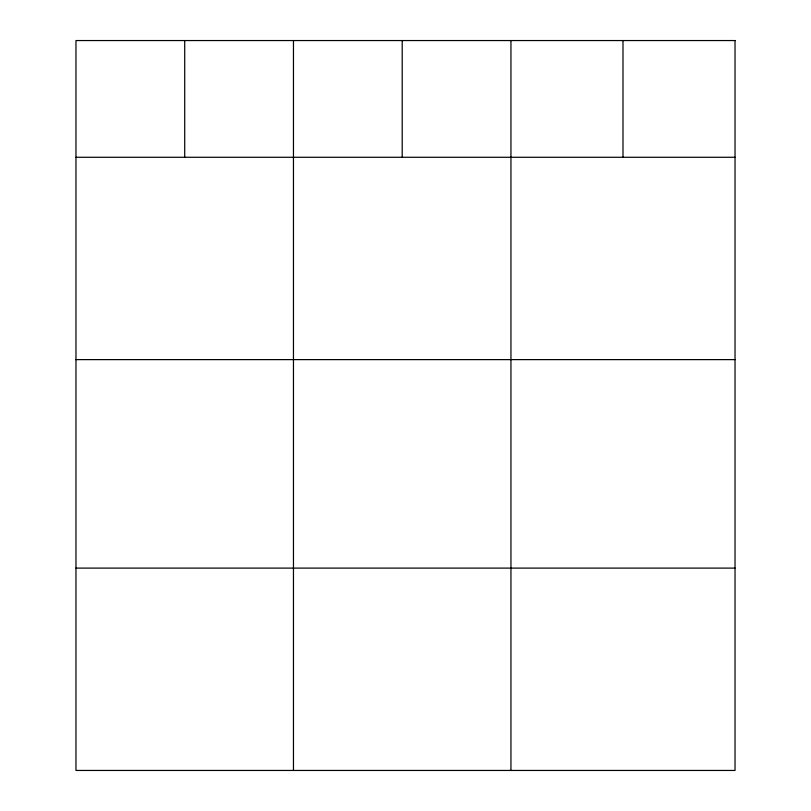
<?xml version="1.0" encoding="UTF-8"?>
<svg xmlns="http://www.w3.org/2000/svg" width="811" height="811" viewBox="0 0 811 811"><rect width="100%" height="100%" fill="white"/><g stroke="black" fill="none" stroke-linecap="round" stroke-linejoin="round"><path stroke-width="1.22" d="M75.97 157.273L735.03 157.273M75.97 359.618L735.03 359.618M75.97 568.105L735.03 568.105M622.99 40.55L622.99 157.273M510.95 40.55L510.95 770.45M402.205 40.55L402.205 157.273M293.46 40.55L293.46 770.45M184.715 40.55L184.715 157.273M735.03 40.55L75.97 40.55L75.97 770.45L735.03 770.45L735.03 40.55"/></g></svg>
